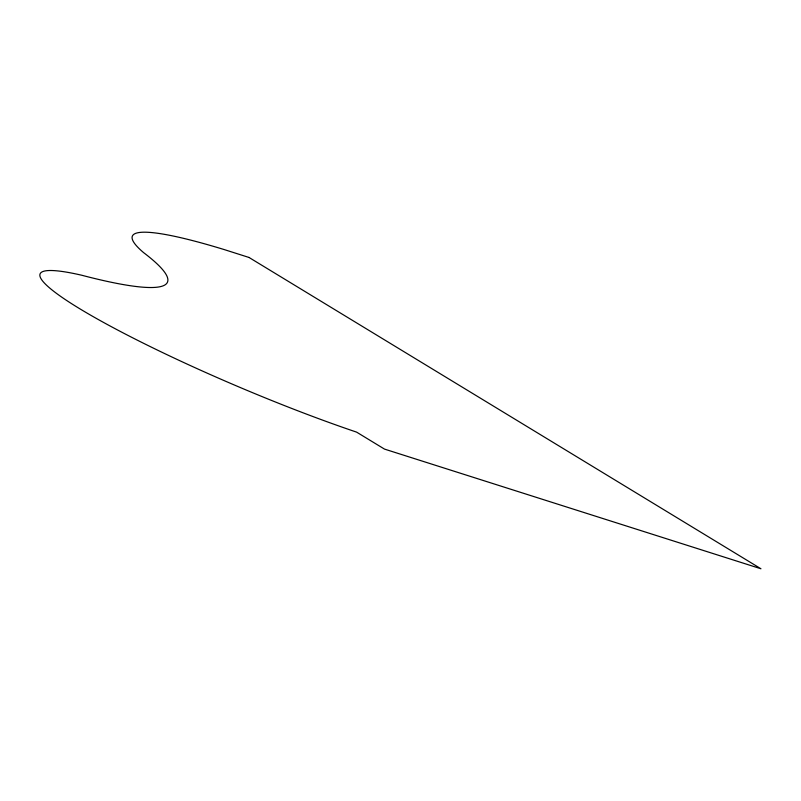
<?xml version="1.0" encoding="UTF-8"?>
<svg xmlns="http://www.w3.org/2000/svg" width="801" height="801" viewBox="0 0 801 801"><rect width="100%" height="100%" fill="white"/><g stroke="black" fill="none" stroke-linecap="round" stroke-linejoin="round"><path stroke-width="1.2" d="M249.011 257.461L224.15 249.552A267.043 31.159 22.9 0 0 143.629 252.645A368.69 43.014 22.9 0 1 81.592 275.204A229.907 26.823 22.9 0 0 93.116 316.595A229.907 26.823 22.9 0 0 356.605 432.129L384.48 449.091L760.95 568.77L249.011 257.461"/></g></svg>
